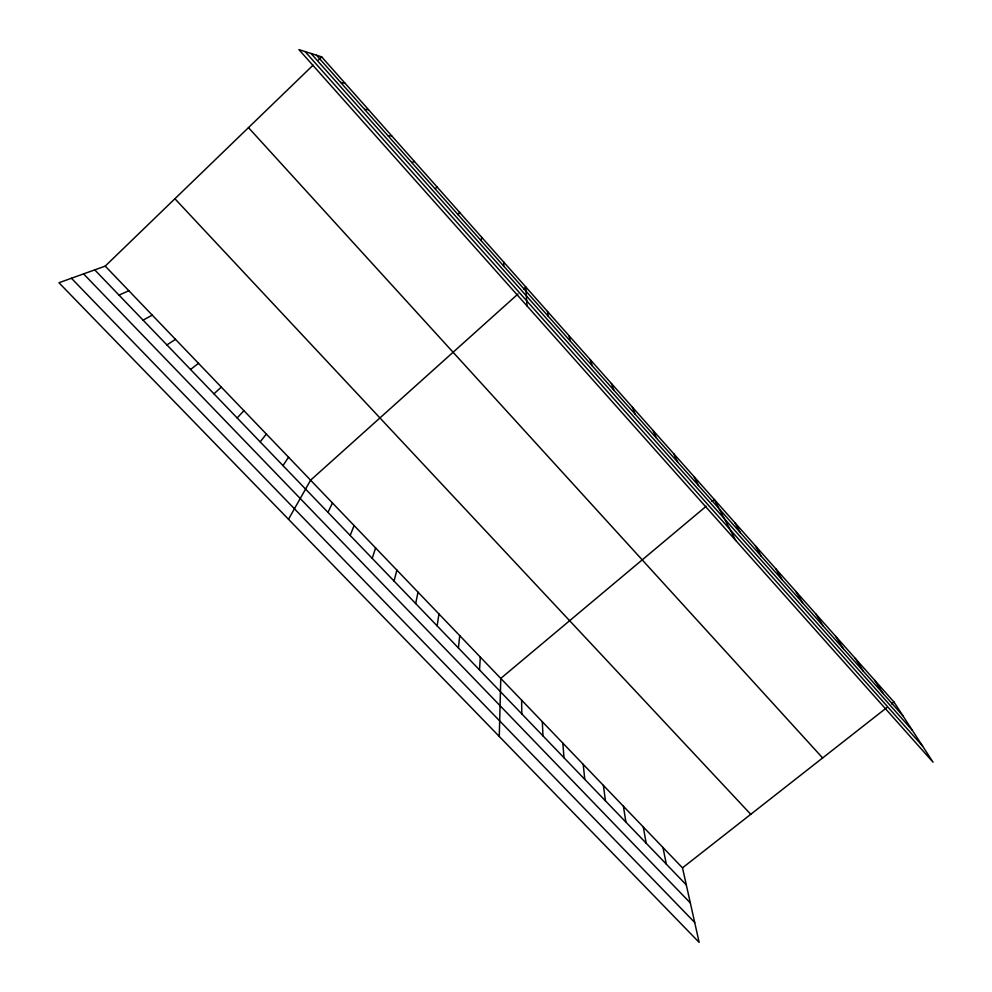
<?xml version="1.0" encoding="UTF-8"?>
<svg xmlns="http://www.w3.org/2000/svg" width="992" height="992" viewBox="0 0 992 992"><rect width="100%" height="100%" fill="white"/><g stroke="black" fill="none" stroke-linecap="round" stroke-linejoin="round"><path stroke-width="1.49" d="M499.274 736.448L500.762 678.416L706.217 506.242M479.508 669.91L480.326 657.113M503.638 266.017L503.924 262.334M458.403 647.974L459.73 635.636M437.137 625.853L438.96 613.986M415.673 603.545L418.016 592.15M394.035 581.052L396.887 570.14M480.996 240.51L481.852 237.448M372.211 558.347L375.596 547.931M350.188 535.457L354.107 525.537M327.98 512.368L332.444 502.956M288.498 519.262L310.595 480.19L518.022 293.967M458.155 214.768L459.581 212.35M282.968 465.583L288.56 457.213M260.164 441.874L266.34 434.05M237.162 417.954L243.92 410.676M105.226 266.104L682.496 867.851L699.149 942.4L58.95 282.745L105.226 266.104L313.112 65.15M318.457 59.979L321.668 56.879L893.966 702.014L933.05 762.191L298.914 49.6L321.668 56.879M213.962 393.824L221.303 387.103M523.578 288.982L525.797 286.986L527.012 305.908M435.091 188.79L437.112 187.017M711.983 501.406L714.29 499.472L735.742 540.479M682.496 867.851L886.774 707.643M891.56 703.898L893.966 702.014M190.538 369.483L198.499 363.332M166.916 344.918L175.485 339.338M143.071 320.131L152.272 315.146M119.015 295.12L128.861 290.73M411.816 162.576L414.445 161.46M388.331 136.115L391.567 135.668M364.622 109.405L368.478 109.641M340.69 82.448L345.179 83.378M71.412 278.268L694.71 922.498M83.564 273.891L690.345 902.98M94.736 269.874L686.303 884.914M174.902 198.747L750.758 814.32M248.471 127.633L822.641 757.95M316.522 55.23L902.881 715.753M311.042 53.481L912.342 730.31M305.065 51.559L922.585 746.083M874.671 680.276L883.178 693.557M855.228 658.341L863.3 671.162M835.611 636.232L843.25 648.582M815.821 613.924L823.025 625.791M795.869 591.43L802.627 602.814M775.732 568.738L782.043 579.626M755.433 545.848L761.273 556.227M734.948 522.772L740.317 532.617M694.065 476.668L698.467 485.485M673.667 453.679L677.586 461.95M653.083 430.478L656.518 438.216M632.326 407.08L635.252 414.272M611.394 383.482L613.812 390.116M590.277 359.674L592.174 365.738M568.974 335.656L570.338 341.136M662.966 847.49L666.339 864.156M643.275 826.968L646.214 843.237M547.485 311.438L548.303 316.324M623.422 806.273L625.915 822.132M603.396 785.404L605.442 800.842M583.209 764.361L584.796 779.377M562.861 743.144L563.977 757.727M542.326 721.754L542.971 735.89M521.631 700.178L521.792 713.868"/></g></svg>
